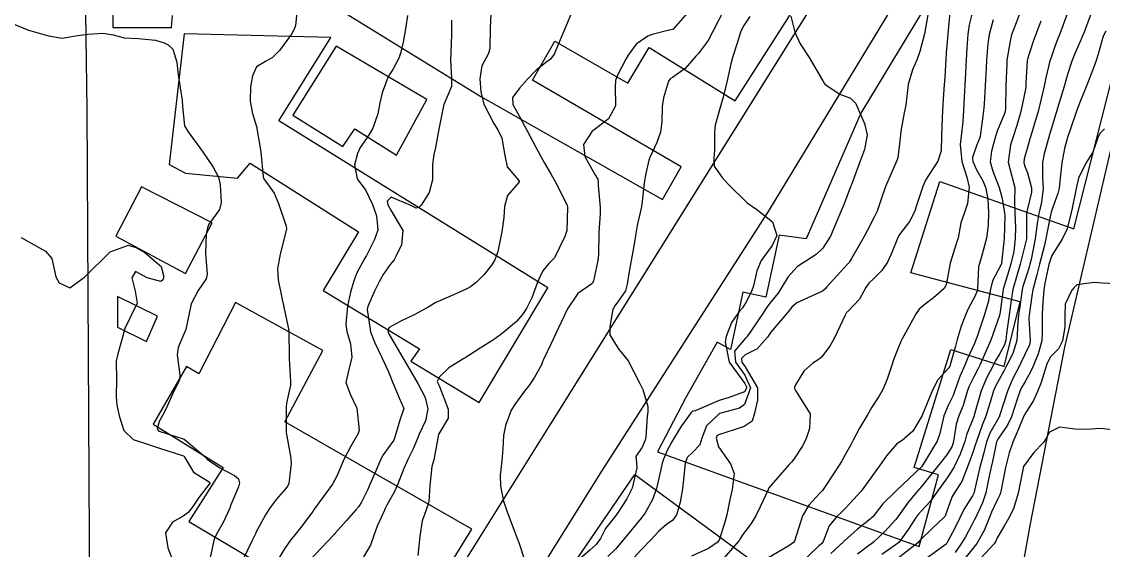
# Model space of a CAD drawing. Header units: metres. Extents: x 318500 to 325275, y 7408834 to 7428799.
# Drawn here: x 321905.5 to 321990.5, y 7422518.4 to 7422559.9 of the extents above; entities that cross this region are included whole.
import ezdxf

# ---------------------------------------------------------------- set-up
doc = ezdxf.new("R2010")
doc.units = ezdxf.units.M
doc.header["$MEASUREMENT"] = 0
for name, color, linetype in [('Curvas de Nivel 1m', 11, 'Continuous'), ('Curvas de Nivel 5m', 15, 'Continuous'), ('Edificações', 30, 'Continuous'), ('Vias Primárias', 230, 'Continuous')]:
    doc.layers.add(name, color=color, linetype=linetype)

msp = doc.modelspace()

# ---------------------------------------------------------------- linework, layer by layer
at = {"layer": 'Curvas de Nivel 1m', "flags": 128}
for points, elevation in [([(321942.387, 7422561.075), (321942.31, 7422559.406), (321942.298, 7422557.783), (321942.177, 7422557.407), (321941.651, 7422556.419), (321941.496, 7422555.417), (321941.587, 7422554.373), (321941.821, 7422553.412), (321942.598, 7422551.9), (321942.919, 7422551.397), (321943.218, 7422550.752), (321943.466, 7422549.386), (321943.659, 7422548.491), (321944.541, 7422547.441), (321944.589, 7422547.37), (321944.592, 7422547.316), (321944.538, 7422547.236), (321943.667, 7422546.238), (321943.438, 7422545.386), (321943.386, 7422544.497), (321943.218, 7422543.389), (321942.907, 7422541.836), (321942.769, 7422541.395), (321942.678, 7422541.175), (321942.451, 7422540.789), (321941.83, 7422540.018), (321941.238, 7422539.418), (321940.778, 7422539.071), (321940.422, 7422538.874), (321939.424, 7422538.431), (321938.408, 7422538), (321938.037, 7422537.824), (321937.429, 7422537.465), (321936.394, 7422536.885), (321935.236, 7422536.345), (321934.384, 7422535.864), (321934.278, 7422535.614), (321934.291, 7422535.511), (321934.377, 7422535.327), (321935.442, 7422533.494), (321936.327, 7422531.96), (321936.614, 7422531.476), (321937.211, 7422530.368), (321937.416, 7422529.463), (321937.217, 7422528.535), (321936.743, 7422527.473), (321936.603, 7422527.137), (321936.253, 7422526.333), (321935.969, 7422525.759), (321935.83, 7422525.486), (321935.518, 7422524.776), (321935.036, 7422523.498), (321934.778, 7422522.935), (321934.196, 7422521.898), (321934.063, 7422521.64), (321934.003, 7422521.512), (321933.426, 7422520.262), (321933.159, 7422519.52), (321932.907, 7422518.768), (321932.183, 7422517.53)], 787), ([(321948.713, 7422560.592), (321948.191, 7422559.328), (321947.735, 7422558.283), (321947.347, 7422557.34), (321947.06, 7422556.948), (321946.66, 7422556.665), (321945.931, 7422556.081), (321945.25, 7422555.371), (321944.633, 7422554.709), (321944.068, 7422553.943), (321944.097, 7422553.385), (321944.606, 7422552.436), (321945.19, 7422551.371), (321945.903, 7422550.027), (321946.264, 7422549.353), (321946.555, 7422548.829), (321947.101, 7422547.897), (321947.41, 7422547.337), (321948.355, 7422545.48), (321948.401, 7422545.322), (321948.332, 7422543.472), (321948.296, 7422543.323), (321948.177, 7422543.024), (321947.374, 7422541.336), (321946.911, 7422540.885), (321946.444, 7422540.312), (321946.129, 7422539.659), (321946.014, 7422539.354), (321945.584, 7422538.187), (321945.164, 7422537.362), (321944.863, 7422536.898), (321944.39, 7422536.34), (321943.254, 7422535.387), (321942.746, 7422535.023), (321942.371, 7422534.775), (321941.53, 7422534.245), (321940.351, 7422533.49), (321940.316, 7422533.465), (321940.238, 7422533.431), (321939.073, 7422532.708), (321938.328, 7422531.984), (321938.156, 7422531.619), (321938.223, 7422531.451), (321938.254, 7422531.386), (321938.318, 7422531.239), (321939.009, 7422529.443), (321939.004, 7422528.728), (321938.271, 7422527.516), (321938.249, 7422527.472), (321938.243, 7422527.45), (321937.949, 7422525.75), (321937.871, 7422525.456), (321937.728, 7422524.95), (321937.579, 7422523.46), (321937.493, 7422522.168), (321937.267, 7422521.464), (321936.97, 7422520.677), (321936.792, 7422519.471), (321936.614, 7422517.942)], 786), ([(321960.717, 7422560.866), (321959.842, 7422559.173), (321959.45, 7422558.417), (321958.673, 7422557.376), (321958.576, 7422557.287), (321958.474, 7422557.193), (321957.646, 7422556.215), (321956.645, 7422555.524), (321956.463, 7422555.402), (321956.34, 7422555.223), (321955.929, 7422553.925), (321955.832, 7422553.228), (321955.807, 7422552.023), (321955.705, 7422551.229), (321955.403, 7422550.407), (321954.871, 7422549.237), (321954.793, 7422549.003), (321954.547, 7422547.966), (321954.419, 7422547.242), (321954.222, 7422545.536), (321954.171, 7422545.245), (321953.866, 7422543.873), (321953.772, 7422543.251), (321953.642, 7422542.423), (321953.427, 7422541.255), (321953.277, 7422540.428), (321953.088, 7422539.26), (321952.944, 7422538.741), (321952.41, 7422537.957), (321952.11, 7422537.567), (321951.959, 7422537.274), (321951.72, 7422535.943), (321951.725, 7422535.277), (321952.364, 7422534.202), (321953.168, 7422533.258), (321954.059, 7422531.509), (321954.171, 7422531.242), (321954.235, 7422531.157), (321954.318, 7422530.996), (321954.717, 7422529.647), (321954.7, 7422529.234), (321954.651, 7422528.878), (321954.544, 7422527.236), (321954.5, 7422527.003), (321954.258, 7422526.462), (321953.766, 7422525.728), (321953.808, 7422525.246), (321953.83, 7422524.84), (321953.462, 7422523.251), (321953.06, 7422522.404), (321952.33, 7422521.268), (321952.273, 7422521.184), (321952.187, 7422521.089), (321951.387, 7422520.062), (321950.984, 7422519.282), (321950.634, 7422518.806), (321950.151, 7422518.378), (321948.94, 7422517.308)], 784), ([(321980.286, 7422560.904), (321979.964, 7422559.651), (321979.855, 7422558.908), (321979.781, 7422557.811), (321979.733, 7422556.909), (321979.676, 7422555.889), (321979.627, 7422554.91), (321979.575, 7422553.966), (321979.513, 7422552.911), (321979.456, 7422552.063), (321979.333, 7422550.913), (321979.252, 7422550.242), (321979.386, 7422548.912), (321979.78, 7422547.675), (321979.955, 7422546.906), (321979.825, 7422545.602), (321979.588, 7422544.909), (321979.322, 7422544.087), (321979.089, 7422542.914), (321978.955, 7422542.435), (321978.46, 7422540.92), (321978.149, 7422539.209), (321978, 7422538.926), (321977.172, 7422538.185), (321976.41, 7422537.632), (321976.043, 7422537.317), (321975.796, 7422536.959), (321975.104, 7422535.686), (321974.71, 7422534.975), (321974.602, 7422534.752), (321974.368, 7422534.186), (321974.019, 7422533.319), (321973.9, 7422532.985), (321973.525, 7422531.796), (321973.188, 7422530.991), (321972.855, 7422530.454), (321972.306, 7422529.594), (321971.963, 7422529.005), (321971.344, 7422527.955), (321970.849, 7422527.021), (321970.651, 7422526.637), (321970.253, 7422525.904), (321969.939, 7422525.341), (321969.756, 7422525.037), (321968.856, 7422523.68), (321968.424, 7422523.057), (321968.331, 7422522.946), (321968.217, 7422522.838), (321967.359, 7422521.912), (321966.874, 7422521.073), (321966.698, 7422520.557), (321966.243, 7422519.079), (321966.159, 7422518.971), (321965.783, 7422518.713), (321964.146, 7422517.735)], 779), ([(321984.049, 7422560.85), (321983.652, 7422559.799), (321983.306, 7422558.861), (321983.176, 7422558.379), (321982.934, 7422556.866), (321982.914, 7422556.618), (321982.848, 7422554.867), (321982.833, 7422553.078), (321982.804, 7422552.867), (321982.762, 7422552.723), (321982.612, 7422552.361), (321982.169, 7422551.304), (321982.046, 7422550.878), (321981.722, 7422549.733), (321981.614, 7422548.884), (321981.831, 7422548.159), (321982.335, 7422546.873), (321982.529, 7422546.11), (321982.74, 7422544.867), (321982.761, 7422544.611), (321982.71, 7422542.867), (321982.508, 7422540.917), (321982.497, 7422540.869), (321982.489, 7422540.84), (321982.458, 7422540.767), (321981.795, 7422539.524), (321981.642, 7422538.882), (321981.454, 7422537.844), (321981.175, 7422536.888), (321980.565, 7422535.081), (321980.5, 7422534.898), (321980.463, 7422534.814), (321980.376, 7422534.62), (321979.843, 7422533.42), (321979.624, 7422532.907), (321979.231, 7422532.016), (321978.831, 7422530.915), (321978.699, 7422530.534), (321978.308, 7422529.725), (321977.963, 7422528.925), (321977.67, 7422527.538), (321977.456, 7422526.932), (321976.994, 7422526.204), (321976.24, 7422524.95), (321974.22, 7422523.016), (321974.205, 7422522.996), (321974.186, 7422522.98), (321973.191, 7422522.004), (321972.38, 7422520.998), (321972.293, 7422520.894), (321972.187, 7422520.801), (321971.185, 7422520.005), (321970.161, 7422519.104), (321970.126, 7422519.065), (321970.1, 7422519.031), (321969.088, 7422518.103)], 777), ([(321989.632, 7422560.776), (321988.994, 7422559.077), (321988.885, 7422558.787), (321988.832, 7422558.654), (321988.693, 7422558.329), (321988.216, 7422557.258), (321988.037, 7422556.8), (321987.702, 7422555.756), (321987.428, 7422554.808), (321986.912, 7422553.105), (321986.822, 7422552.817), (321986.77, 7422552.665), (321986.61, 7422552.14), (321986.306, 7422551.111), (321986.226, 7422550.824), (321985.873, 7422549.525), (321985.729, 7422548.828), (321985.741, 7422547.635), (321985.785, 7422546.828), (321985.643, 7422545.709), (321985.429, 7422544.831), (321985.303, 7422544.026), (321985.165, 7422542.833), (321984.844, 7422541.216), (321984.746, 7422540.837), (321984.684, 7422540.61), (321984.445, 7422539.868), (321984.194, 7422539.084), (321984.135, 7422538.844), (321983.914, 7422537.34), (321983.843, 7422536.848), (321983.797, 7422536.252), (321983.708, 7422534.85), (321983.39, 7422533.829), (321982.904, 7422532.862), (321982.712, 7422532.497), (321982.334, 7422531.786), (321982.01, 7422531.19), (321981.877, 7422530.877), (321981.698, 7422530.263), (321981.263, 7422528.886), (321980.987, 7422528.193), (321980.53, 7422526.896), (321980.469, 7422526.695), (321980.257, 7422526.034), (321979.949, 7422525.198), (321979.842, 7422524.904), (321979.385, 7422523.751), (321978.839, 7422522.914), (321978.606, 7422522.524), (321978.196, 7422521.342), (321978.074, 7422521.04), (321977.979, 7422520.923), (321977.049, 7422520.064), (321976.164, 7422519.216), (321976.045, 7422519.068), (321975.938, 7422518.953), (321974.146, 7422517.545)], 774), ([(321904.689, 7422559.779), (321906.029, 7422559.236), (321906.682, 7422559.059), (321907.604, 7422558.791), (321908.678, 7422558.609), (321909.728, 7422558.791), (321910.681, 7422558.923), (321911.866, 7422558.997), (321912.681, 7422558.867), (321913.531, 7422558.639), (321914.678, 7422558.59), (321915.995, 7422558.439), (321916.675, 7422558.225), (321917.003, 7422558.075), (321917.364, 7422557.74), (321917.676, 7422556.714), (321917.78, 7422555.733), (321917.984, 7422554.365), (321918.094, 7422553.728), (321918.118, 7422553.24), (321918.279, 7422551.725), (321918.583, 7422551.237), (321919.701, 7422549.703), (321920.542, 7422548.476), (321920.964, 7422547.686), (321921.096, 7422547.112), (321921.175, 7422545.683), (321921.047, 7422545.139), (321920.49, 7422544.376), (321920.202, 7422543.976), (321920.091, 7422543.696), (321919.982, 7422543.204), (321919.931, 7422541.698), (321920.074, 7422540.057), (321919.993, 7422539.697), (321919.356, 7422538.766), (321918.812, 7422537.714), (321918.38, 7422535.72), (321917.799, 7422534.288), (321917.695, 7422533.73), (321917.922, 7422532.131), (321917.889, 7422531.726), (321917.436, 7422530.858), (321916.947, 7422529.74), (321916.739, 7422529.298), (321916.281, 7422528.475), (321916.137, 7422527.886), (321916.23, 7422527.75), (321916.27, 7422527.725), (321916.305, 7422527.714), (321918.261, 7422527.089), (321919.916, 7422525.695), (321920.069, 7422525.524), (321920.237, 7422525.388), (321921.071, 7422524.843), (321922.226, 7422524.223), (321922.537, 7422523.979), (321922.61, 7422523.664), (321922.526, 7422523.355), (321922.204, 7422522.617), (321921.935, 7422521.931), (321921.835, 7422521.674), (321921.318, 7422520.533), (321920.818, 7422519.683), (321920.617, 7422519.223), (321920.28, 7422517.689)], 791), ([(321935.804, 7422560.393), (321935.672, 7422559.495), (321935.465, 7422558.285), (321935.301, 7422557.501), (321935.123, 7422557.044), (321934.65, 7422556.148), (321934.405, 7422555.751), (321934.269, 7422555.514), (321933.827, 7422554.319), (321933.646, 7422553.52), (321933.482, 7422552.646), (321933.085, 7422551.525), (321932.903, 7422551.209), (321932.578, 7422550.722), (321932.104, 7422550), (321931.878, 7422549.54), (321931.651, 7422548.644), (321931.866, 7422547.54), (321932.527, 7422546.631), (321933.075, 7422545.524), (321933.371, 7422544.647), (321933.47, 7422543.52), (321933.223, 7422542.772), (321932.587, 7422541.529), (321932.542, 7422541.446), (321932.457, 7422541.313), (321931.819, 7422540.16), (321931.586, 7422539.543), (321931.329, 7422538.634), (321931.097, 7422537.55), (321930.954, 7422536.12), (321931.033, 7422535.55), (321931.333, 7422534.578), (321931.449, 7422533.544), (321931.226, 7422532.657), (321930.957, 7422531.55), (321931.339, 7422530.573), (321931.824, 7422529.537), (321932.016, 7422527.792), (321931.944, 7422527.535), (321931.323, 7422526.475), (321930.848, 7422525.551), (321930.226, 7422524.125), (321929.921, 7422523.564), (321929.204, 7422522.576), (321928.483, 7422521.586), (321928.362, 7422521.413), (321928.184, 7422521.159), (321927.509, 7422520.258), (321926.972, 7422519.602), (321926.607, 7422519.153), (321926.149, 7422518.463), (321925.619, 7422517.618)], 789), ([(321939.274, 7422560.02), (321939.266, 7422559.452), (321939.26, 7422558.883), (321939.215, 7422557.445), (321939.198, 7422556.909), (321939.279, 7422555.444), (321939.284, 7422554.793), (321938.705, 7422553.449), (321938.677, 7422553.392), (321938.615, 7422553.149), (321938.324, 7422551.724), (321938.275, 7422551.455), (321938.006, 7422550.021), (321937.88, 7422549.46), (321937.771, 7422548.68), (321937.78, 7422547.461), (321937.521, 7422546.469), (321936.889, 7422545.474), (321936.696, 7422545.288), (321936.506, 7422545.234), (321936.022, 7422545.487), (321934.519, 7422546.112), (321934.221, 7422545.806), (321934.27, 7422545.512), (321934.504, 7422545.095), (321935.446, 7422543.496), (321935.339, 7422542.368), (321934.933, 7422541.503), (321934.766, 7422541.195), (321934.449, 7422540.804), (321933.91, 7422540.043), (321933.616, 7422539.518), (321933.222, 7422538.718), (321932.693, 7422537.527), (321932.654, 7422537.271), (321932.914, 7422535.525), (321933.24, 7422534.649), (321933.79, 7422533.516), (321934.333, 7422532.379), (321934.66, 7422531.505), (321935.154, 7422530.343), (321935.525, 7422529.492), (321935.207, 7422528.575), (321934.906, 7422527.5), (321934.745, 7422527.021), (321934.252, 7422526.324), (321933.892, 7422525.867), (321933.705, 7422525.515), (321933.273, 7422524.476), (321932.86, 7422523.524), (321932.659, 7422523.08), (321932.199, 7422522.144), (321931.957, 7422521.77), (321931.759, 7422521.536), (321931.026, 7422520.698), (321930.162, 7422519.723), (321930.091, 7422519.631), (321930.035, 7422519.562), (321928.14, 7422517.59)], 788), ([(321962.712, 7422560.302), (321962.259, 7422559.589), (321962.028, 7422559.147), (321961.698, 7422558.137), (321961.385, 7422557.153), (321961.221, 7422556.596), (321960.906, 7422555.157), (321960.864, 7422554.931), (321960.628, 7422553.979), (321960.389, 7422553.163), (321960.012, 7422551.755), (321959.952, 7422551.17), (321959.948, 7422549.791), (321959.888, 7422549.17), (321959.922, 7422548.538), (321960.545, 7422547.648), (321961.007, 7422547.155), (321962.518, 7422545.672), (321963.283, 7422545.128), (321964.496, 7422544.168), (321964.844, 7422543.105), (321964.472, 7422542.31), (321963.617, 7422541.123), (321963.267, 7422540.308), (321963.004, 7422539.131), (321962.853, 7422538.704), (321962.41, 7422537.839), (321962.146, 7422537.4), (321961.914, 7422537.145), (321961.276, 7422536.266), (321960.876, 7422535.155), (321960.794, 7422534.736), (321961.094, 7422533.153), (321962.325, 7422531.469), (321962.478, 7422531.138), (321962.317, 7422530.802), (321961.1, 7422530.364), (321960.31, 7422530.115), (321958.417, 7422529.305), (321958.301, 7422529.282), (321958.21, 7422529.282), (321958.117, 7422529.192), (321957.353, 7422528.13), (321956.787, 7422527.205), (321956.593, 7422526.879), (321956.256, 7422526.251), (321955.93, 7422525.529), (321955.83, 7422525.216), (321955.716, 7422524.699), (321955.379, 7422523.223), (321955.083, 7422522.35), (321954.468, 7422521.236), (321954.345, 7422521.08), (321954.185, 7422520.887), (321953.445, 7422519.977), (321952.858, 7422519.26), (321952.152, 7422518.445), (321951.565, 7422517.857)], 783), ([(321965.943, 7422560.322), (321966.251, 7422559.087), (321966.686, 7422558.154), (321967.38, 7422557.073), (321968.46, 7422555.244), (321968.565, 7422555.061), (321968.639, 7422554.96), (321969.798, 7422554.209), (321970.629, 7422553.898), (321971.059, 7422553.458), (321971.24, 7422553.021), (321971.731, 7422551.885), (321971.952, 7422551.01), (321971.733, 7422549.852), (321971.42, 7422549.017), (321970.76, 7422547.244), (321970.678, 7422547.028), (321970.641, 7422546.926), (321970.534, 7422546.632), (321970.094, 7422545.458), (321969.91, 7422545.039), (321969.491, 7422544.049), (321969.077, 7422543.051), (321968.471, 7422542.112), (321967.93, 7422541.601), (321967.133, 7422541.073), (321966.714, 7422540.82), (321966.453, 7422540.639), (321965.704, 7422539.828), (321965.274, 7422539.097), (321964.948, 7422538.576), (321964.412, 7422537.909), (321964.066, 7422537.454), (321963.85, 7422537.118), (321962.754, 7422535.505), (321962.495, 7422535.138), (321962.441, 7422535.078), (321962.378, 7422535.032), (321961.517, 7422533.994), (321961.591, 7422533.148), (321962.335, 7422532.116), (321962.781, 7422531.133), (321962.307, 7422529.815), (321961.921, 7422529.527), (321960.542, 7422529.158), (321960.359, 7422529.099), (321960.299, 7422529.064), (321959.318, 7422528.141), (321958.939, 7422527.18), (321958.806, 7422526.638), (321958.253, 7422526.064), (321957.803, 7422525.638), (321957.634, 7422525.196), (321957.514, 7422523.911), (321957.436, 7422523.198), (321957.254, 7422522.149), (321956.988, 7422521.202), (321956.664, 7422520.724), (321956.178, 7422520.393), (321955.546, 7422519.842), (321954.989, 7422519.228), (321954.151, 7422518.363), (321953.165, 7422517.255)], 782), ([(321976.715, 7422560.425), (321976.461, 7422558.954), (321976.085, 7422557.553), (321975.87, 7422556.962), (321975.515, 7422556.11), (321975.173, 7422554.972), (321974.977, 7422553.328), (321974.906, 7422552.976), (321974.851, 7422552.742), (321974.595, 7422551.3), (321974.563, 7422551.007), (321974.557, 7422550.98), (321974.352, 7422549.193), (321974.29, 7422548.983), (321973.75, 7422547.785), (321973.418, 7422546.991), (321973.181, 7422546.343), (321972.736, 7422544.998), (321972.667, 7422544.839), (321972.503, 7422544.523), (321971.975, 7422543.52), (321971.703, 7422543.012), (321970.725, 7422541.288), (321970.567, 7422541.028), (321970.522, 7422540.966), (321970.458, 7422540.9), (321969.561, 7422539.926), (321968.775, 7422539.055), (321968.611, 7422538.874), (321968.425, 7422538.723), (321967.285, 7422538.203), (321966.411, 7422537.804), (321966.038, 7422537.454), (321965.745, 7422537.09), (321964.384, 7422535.489), (321964.117, 7422535.114), (321963.307, 7422534.185), (321962.359, 7422533.707), (321962.065, 7422533.432), (321962.089, 7422533.143), (321962.345, 7422532.78), (321963.315, 7422531.125), (321963.339, 7422530.153), (321963.099, 7422529.128), (321962.908, 7422528.513), (321962.284, 7422528.078), (321961.584, 7422527.837), (321960.274, 7422527.429), (321960.118, 7422527.317), (321960.082, 7422527.163), (321960.26, 7422526.499), (321961.208, 7422525.145), (321961.482, 7422524.391), (321961.341, 7422523.143), (321961.132, 7422522.22), (321960.912, 7422521.149), (321960.758, 7422520.575), (321960.301, 7422519.158), (321960.158, 7422518.965), (321959.484, 7422518.5), (321958.147, 7422517.885)], 781), ([(321981.864, 7422560.035), (321981.544, 7422558.887), (321981.42, 7422558.159), (321981.326, 7422556.89), (321981.293, 7422556.258), (321981.217, 7422554.891), (321981.155, 7422553.422), (321981.1, 7422552.893), (321981.027, 7422552.481), (321980.82, 7422550.897), (321980.776, 7422550.708), (321980.58, 7422550.214), (321980.233, 7422549.236), (321980.256, 7422548.903), (321980.554, 7422548.252), (321981.049, 7422547.397), (321981.254, 7422546.889), (321981.434, 7422545.979), (321981.493, 7422544.885), (321981.469, 7422543.912), (321981.324, 7422542.887), (321980.919, 7422541.348), (321980.766, 7422540.895), (321980.71, 7422540.642), (321980.617, 7422538.897), (321980.591, 7422538.734), (321980.421, 7422538.307), (321979.919, 7422537.393), (321979.692, 7422536.907), (321979.339, 7422535.962), (321979.022, 7422534.914), (321978.88, 7422534.407), (321978.467, 7422532.919), (321978.438, 7422532.83), (321978.346, 7422532.66), (321977.505, 7422531.76), (321977.091, 7422530.938), (321976.301, 7422529.02), (321976.267, 7422528.95), (321975.535, 7422527.708), (321974.69, 7422526.974), (321974.43, 7422526.816), (321974.266, 7422526.689), (321973.472, 7422525.767), (321972.906, 7422524.993), (321972.624, 7422524.608), (321972.231, 7422524.055), (321971.469, 7422523.011), (321970.879, 7422522.351), (321970.199, 7422521.622), (321969.908, 7422521.321), (321969.594, 7422521.039), (321968.959, 7422520.267), (321968.488, 7422519.047), (321968.345, 7422518.861), (321968.157, 7422518.705), (321966.463, 7422517.075)], 778), ([(321985.595, 7422559.947), (321985.173, 7422558.835), (321985.045, 7422558.486), (321984.678, 7422557.38), (321984.553, 7422556.961), (321984.529, 7422556.842), (321984.43, 7422555.057), (321984.42, 7422554.843), (321984.397, 7422554.603), (321984.034, 7422552.849), (321983.723, 7422551.734), (321983.425, 7422550.857), (321983.212, 7422550.229), (321983.032, 7422548.863), (321983.345, 7422547.655), (321983.549, 7422546.855), (321983.535, 7422545.845), (321983.566, 7422544.854), (321983.62, 7422543.726), (321983.594, 7422542.853), (321983.464, 7422541.849), (321983.233, 7422540.858), (321983.059, 7422540.252), (321982.65, 7422538.867), (321982.613, 7422538.681), (321982.404, 7422537.109), (321982.37, 7422536.901), (321982.363, 7422536.871), (321982.345, 7422536.817), (321981.681, 7422534.88), (321981.274, 7422533.979), (321980.793, 7422532.893), (321980.652, 7422532.588), (321980.336, 7422531.99), (321979.964, 7422531.265), (321979.831, 7422530.905), (321979.486, 7422529.73), (321979.154, 7422528.911), (321978.947, 7422528.257), (321978.74, 7422526.915), (321978.63, 7422526.551), (321978.255, 7422525.949), (321977.812, 7422525.361), (321977.485, 7422524.931), (321976.224, 7422523.376), (321975.851, 7422522.956), (321975.112, 7422522.06), (321974.353, 7422520.978), (321974.287, 7422520.88), (321974.187, 7422520.749), (321973.329, 7422519.832), (321972.443, 7422518.997), (321972.283, 7422518.874), (321972.158, 7422518.78), (321971.19, 7422518.054)], 776), ([(321990.704, 7422559.161), (321990.5, 7422558.763), (321990.098, 7422557.349), (321989.912, 7422556.771), (321989.578, 7422555.854), (321989.151, 7422554.782), (321988.627, 7422553.484), (321988.375, 7422552.794), (321987.923, 7422551.477), (321987.708, 7422550.803), (321987.462, 7422549.921), (321987.238, 7422548.81), (321987.103, 7422547.369), (321987.046, 7422546.812), (321986.944, 7422546.404), (321986.516, 7422545.236), (321986.416, 7422544.916), (321986.395, 7422544.821), (321986.064, 7422543.246), (321985.998, 7422542.825), (321985.868, 7422542.22), (321985.494, 7422540.83), (321985.28, 7422540), (321984.982, 7422538.834), (321984.894, 7422538.365), (321984.677, 7422536.837), (321984.666, 7422536.568), (321984.762, 7422534.836), (321984.697, 7422534.515), (321984.364, 7422533.783), (321984.058, 7422533.141), (321983.915, 7422532.847), (321983.385, 7422531.803), (321982.969, 7422530.86), (321982.356, 7422528.925), (321982.339, 7422528.869), (321982.327, 7422528.843), (321982.299, 7422528.798), (321981.595, 7422527.565), (321981.341, 7422526.884), (321981.118, 7422526.026), (321980.812, 7422524.891), (321980.387, 7422523.063), (321980.352, 7422522.898), (321980.317, 7422522.8), (321980.216, 7422522.624), (321979.543, 7422521.564), (321979.228, 7422520.91), (321978.894, 7422520.199), (321978.212, 7422518.919), (321978.194, 7422518.885), (321978.159, 7422518.846), (321977.801, 7422518.57), (321976.144, 7422517.374)], 773), ([(321990.601, 7422551.471), (321990.244, 7422551.117), (321990.089, 7422550.768), (321989.694, 7422549.653), (321989.135, 7422548.781), (321988.548, 7422547.607), (321988.381, 7422546.792), (321988.072, 7422545.241), (321987.968, 7422544.798), (321987.671, 7422543.624), (321987.278, 7422542.808), (321986.467, 7422541.535), (321986.222, 7422540.822), (321985.906, 7422539.357), (321985.824, 7422538.826), (321985.743, 7422537.494), (321985.712, 7422536.827), (321985.713, 7422535.5), (321985.672, 7422534.827), (321985.386, 7422533.808), (321984.993, 7422532.834), (321984.793, 7422532.386), (321984.331, 7422531.573), (321984.066, 7422531.102), (321983.956, 7422530.845), (321983.769, 7422530.302), (321983.285, 7422528.855), (321982.97, 7422528.18), (321982.274, 7422527.164), (321982.162, 7422526.981), (321982.122, 7422526.872), (321981.794, 7422525.329), (321981.682, 7422524.878), (321981.542, 7422524.189), (321981.288, 7422522.884), (321981.012, 7422522.084), (321980.453, 7422520.896), (321980.366, 7422520.719), (321980.182, 7422520.355), (321979.666, 7422519.407), (321979.358, 7422518.908), (321978.872, 7422518.194)], 772), ([(321905.435, 7422542.926), (321906.457, 7422542.369), (321907.369, 7422541.866), (321907.86, 7422541.275), (321908.17, 7422539.854), (321908.423, 7422539.369), (321909.268, 7422538.991), (321910.43, 7422539.83), (321912.45, 7422541.8), (321913.892, 7422542.345), (321914.456, 7422542.152), (321915.158, 7422541.763), (321916.439, 7422540.658), (321916.634, 7422539.948), (321916.628, 7422539.747), (321916.573, 7422539.603), (321916.426, 7422539.483), (321915.347, 7422539.761), (321914.435, 7422540.272), (321914.143, 7422539.774), (321914.414, 7422538.716), (321914.56, 7422537.768), (321914.519, 7422537.649), (321914.397, 7422537.469), (321913.596, 7422535.782), (321913.34, 7422534.811), (321913.045, 7422533.79), (321912.925, 7422533.207), (321912.939, 7422531.791), (321912.92, 7422530.405), (321912.966, 7422529.79), (321913.147, 7422528.927), (321913.505, 7422527.781), (321914.26, 7422527.07), (321915.286, 7422526.728), (321916.25, 7422526.409), (321918.195, 7422525.767), (321918.24, 7422525.746), (321918.264, 7422525.72), (321919.004, 7422524.484), (321920.22, 7422523.728), (321920.267, 7422523.69), (321920.27, 7422523.639), (321920.218, 7422523.55), (321919.402, 7422522.502), (321918.89, 7422521.709), (321918.577, 7422521.322), (321918.18, 7422521.046), (321917.33, 7422520.576), (321916.789, 7422519.741), (321916.964, 7422518.554), (321917.28, 7422517.733)], 792), ([(321991.909, 7422539.274), (321990.439, 7422539.35), (321989.819, 7422539.39), (321988.436, 7422539.22), (321988.212, 7422539.015), (321988.041, 7422538.796), (321987.51, 7422537.707), (321987.49, 7422536.804), (321987.49, 7422535.903), (321987.293, 7422534.806), (321986.987, 7422534.195), (321986.361, 7422533.55), (321986.106, 7422533.07), (321986.03, 7422532.823), (321985.623, 7422531.535), (321985.346, 7422530.83), (321985.021, 7422530.125), (321984.301, 7422528.988), (321984.232, 7422528.841), (321983.666, 7422527.462), (321983.396, 7422526.853), (321983.108, 7422526.006), (321982.822, 7422524.861), (321982.475, 7422523.118), (321982.428, 7422522.867), (321982.372, 7422522.713), (321982.213, 7422522.41), (321981.721, 7422521.353), (321981.534, 7422520.88), (321981.155, 7422519.905), (321980.577, 7422518.894), (321980.155, 7422518.366), (321979.505, 7422517.548)], 771)]:
    msp.add_lwpolyline(points, dxfattribs=dict(at, elevation=elevation))
at = {"layer": 'Curvas de Nivel 5m', "flags": 128}
for points, elevation in [([(321927.166, 7422561.152), (321927.012, 7422559.607), (321926.934, 7422559.361), (321926.683, 7422558.919), (321925.743, 7422557.624), (321925.208, 7422557.086), (321924.657, 7422556.777), (321923.954, 7422556.347), (321923.618, 7422555.655), (321923.483, 7422554.802), (321923.448, 7422553.657), (321923.641, 7422552.695), (321923.949, 7422551.65), (321924.238, 7422549.972), (321924.274, 7422549.644), (321924.477, 7422547.695), (321924.484, 7422547.641), (321924.495, 7422547.606), (321924.529, 7422547.554), (321925.322, 7422546.432), (321925.677, 7422545.623), (321926.275, 7422543.821), (321926.302, 7422543.613), (321926.246, 7422543.381), (321925.792, 7422541.62), (321925.597, 7422540.468), (321925.642, 7422539.622), (321925.964, 7422538.059), (321926.059, 7422537.615), (321926.119, 7422537.336), (321926.385, 7422536.127), (321926.479, 7422535.609), (321926.492, 7422535.495), (321926.513, 7422533.608), (321926.515, 7422533.441), (321926.607, 7422531.607), (321926.604, 7422531.32), (321926.303, 7422529.912), (321926.265, 7422529.611), (321926.27, 7422527.61), (321926.655, 7422525.606), (321926.662, 7422525.179), (321926.488, 7422523.607), (321926.404, 7422523.421), (321926.214, 7422523.184), (321925.484, 7422522.338), (321924.976, 7422521.628), (321924.662, 7422521.153), (321924.17, 7422520.284), (321923.953, 7422519.853), (321923.854, 7422519.645), (321923.588, 7422519.082), (321922.902, 7422517.659)], 790), ([(321958.359, 7422561.195), (321956.701, 7422559.323), (321956.641, 7422559.28), (321956.381, 7422559.223), (321955.047, 7422558.885), (321954.693, 7422558.757), (321953.797, 7422558.14), (321953.147, 7422557.263), (321952.982, 7422556.949), (321952.656, 7422556.359), (321952.288, 7422555.633), (321952.166, 7422555.277), (321952.129, 7422554.772), (321952.158, 7422553.277), (321951.622, 7422552.268), (321950.593, 7422551.472), (321950.484, 7422551.408), (321950.333, 7422551.303), (321949.643, 7422550.24), (321949.757, 7422549.308), (321950.546, 7422547.889), (321950.774, 7422547.528), (321950.804, 7422547.296), (321950.805, 7422547.027), (321950.952, 7422545.293), (321950.952, 7422544.844), (321950.861, 7422543.294), (321950.824, 7422541.647), (321950.802, 7422541.287), (321950.751, 7422540.992), (321950.434, 7422539.525), (321950.369, 7422539.352), (321950.303, 7422539.292), (321949.192, 7422538.535), (321948.4, 7422537.32), (321947.452, 7422535.334), (321947.107, 7422534.6), (321946.511, 7422533.348), (321946.464, 7422533.233), (321946.344, 7422532.932), (321945.778, 7422531.906), (321945.396, 7422531.359), (321944.934, 7422530.744), (321944.305, 7422529.896), (321943.972, 7422529.375), (321943.508, 7422528.155), (321943.367, 7422527.384), (321943.307, 7422526.331), (321943.239, 7422525.385), (321943.099, 7422524.257), (321943.112, 7422523.387), (321943.372, 7422522.213), (321943.641, 7422521.378), (321944.169, 7422519.991), (321944.419, 7422519.367), (321944.56, 7422518.962), (321945.081, 7422517.361)], 785), ([(321978.44, 7422560.647), (321978.276, 7422558.926), (321978.165, 7422557.44), (321978.137, 7422556.928), (321978.047, 7422555.531), (321977.998, 7422554.93), (321977.941, 7422554.238), (321977.869, 7422552.931), (321977.809, 7422551.724), (321977.798, 7422550.932), (321977.759, 7422549.745), (321977.498, 7422548.936), (321976.545, 7422547.435), (321976.317, 7422546.953), (321975.88, 7422545.599), (321975.663, 7422544.963), (321975.275, 7422544.192), (321974.483, 7422543.161), (321974.409, 7422543.052), (321974.379, 7422542.981), (321973.827, 7422541.626), (321973.538, 7422540.989), (321973.111, 7422540.333), (321972.44, 7422539.694), (321972.082, 7422539.358), (321971.851, 7422539.009), (321971.338, 7422538.094), (321970.401, 7422537.106), (321970.362, 7422537.069), (321970.333, 7422537.031), (321970.211, 7422536.846), (321969.367, 7422535.045), (321969.02, 7422534.401), (321968.357, 7422533.527), (321968.1, 7422533.317), (321967.685, 7422533.067), (321966.978, 7422532.436), (321966.324, 7422531.368), (321966.234, 7422531.169), (321966.225, 7422531.081), (321966.25, 7422531.012), (321966.318, 7422530.924), (321967.46, 7422529.068), (321967.423, 7422527.929), (321967.134, 7422527.071), (321966.834, 7422526.502), (321966.248, 7422525.595), (321966.023, 7422525.304), (321965.822, 7422525.086), (321964.222, 7422523.274), (321964.172, 7422523.159), (321964.154, 7422523.111), (321963.54, 7422521.776), (321963.231, 7422521.12), (321962.836, 7422520.468), (321962.167, 7422519.609), (321961.995, 7422519.3), (321961.886, 7422519.134), (321960.329, 7422517.344)], 780), ([(321987.781, 7422560.804), (321987.249, 7422559.356), (321987.045, 7422558.815), (321986.948, 7422558.565), (321986.686, 7422557.862), (321986.404, 7422557.093), (321986.316, 7422556.824), (321985.999, 7422555.477), (321985.872, 7422554.828), (321985.637, 7422553.823), (321985.382, 7422552.832), (321985.215, 7422552.23), (321984.794, 7422550.838), (321984.746, 7422550.68), (321984.579, 7422550.111), (321984.287, 7422549.121), (321984.254, 7422548.845), (321984.316, 7422548.602), (321984.552, 7422548.013), (321984.87, 7422546.837), (321984.86, 7422546.512), (321984.514, 7422545.083), (321984.467, 7422544.884), (321984.464, 7422544.841), (321984.48, 7422542.84), (321983.968, 7422540.847), (321983.627, 7422539.667), (321983.411, 7422538.855), (321983.264, 7422538.011), (321983.101, 7422536.859), (321982.908, 7422535.385), (321982.847, 7422534.863), (321982.732, 7422534.507), (321982.364, 7422533.823), (321982.017, 7422533.213), (321981.845, 7422532.878), (321981.336, 7422531.883), (321980.916, 7422530.891), (321980.366, 7422528.964), (321980.346, 7422528.899), (321980.333, 7422528.866), (321980.298, 7422528.783), (321979.759, 7422527.424), (321979.612, 7422526.907), (321979.262, 7422525.903), (321978.782, 7422524.915), (321978.589, 7422524.564), (321978.231, 7422524.058), (321977.42, 7422522.932), (321976.935, 7422522.213), (321976.197, 7422521.424), (321975.969, 7422521.178), (321975.812, 7422520.956), (321975.162, 7422519.978), (321974.43, 7422518.976), (321974.158, 7422518.747), (321973.104, 7422518.036)], 775), ([(321991.219, 7422527.817), (321990.288, 7422527.94), (321989.201, 7422527.861), (321988.286, 7422527.872), (321987.066, 7422528.031), (321986.282, 7422527.627), (321985.99, 7422527.107), (321985.796, 7422526.825), (321985.05, 7422526.04), (321984.242, 7422524.948), (321984.217, 7422524.864), (321984.214, 7422524.84), (321984.204, 7422524.805), (321983.818, 7422522.846), (321983.445, 7422521.608), (321983.059, 7422520.857), (321982.731, 7422520.312), (321982.167, 7422519.342), (321982.024, 7422519.01), (321981.942, 7422518.873), (321980.141, 7422516.96)], 770)]:
    msp.add_lwpolyline(points, dxfattribs=dict(at, elevation=elevation))
at = {"layer": 'Edificações'}
for points in [[(321912.509, 7422569.151), (321912.659, 7422559.446), (321917.267, 7422559.446), (321917.329, 7422560.38)], [(321980.643, 7422567.924), (321971.453, 7422552.709), (321967.146, 7422542.835), (321965.043, 7422543.122), (321963.991, 7422538.247), (321962.174, 7422538.629), (321961.217, 7422534.137), (321960.165, 7422534.711), (321957.679, 7422530.314), (321955.476, 7422526.1), (321976.037, 7422518.645), (321977.567, 7422524.284), (321975.654, 7422524.858), (321978.523, 7422534.129), (321982.73, 7422532.791), (321983.98, 7422537.876), (321975.373, 7422540.17), (321977.669, 7422547.339), (321988.19, 7422543.623), (321993.076, 7422562.849)], [(321930.345, 7422560.94), (321941.569, 7422554.032), (321955.849, 7422545.919), (321957.32, 7422548.497), (321945.642, 7422555.308), (321947.39, 7422558.365), (321953.132, 7422555.059), (321954.818, 7422557.866), (321961.559, 7422553.686), (321967.284, 7422562.644)]]:
    msp.add_lwpolyline(points, dxfattribs=at)
for points in [[(321929.188, 7422538.776), (321936.754, 7422534.187), (321936.07, 7422533.209), (321941.45, 7422529.982), (321946.836, 7422538.986), (321925.69, 7422552.1), (321929.799, 7422558.651), (321918.255, 7422558.944), (321917.081, 7422548.677), (321918.353, 7422547.993), (321922.462, 7422547.601), (321923.44, 7422548.775), (321931.958, 7422543.383)], [(321930.218, 7422557.982), (321926.806, 7422552.554), (321930.72, 7422550.093), (321931.667, 7422551.481), (321934.95, 7422549.399), (321937.329, 7422553.793)], [(321920.451, 7422544.094), (321914.91, 7422546.924), (321912.878, 7422543.047), (321918.357, 7422540.096)], [(321916.162, 7422536.753), (321913.008, 7422538.298), (321913.008, 7422535.887), (321915.296, 7422534.774)], [(321918.614, 7422520.612), (321935.183, 7422510.805), (321940.878, 7422520.017), (321926.172, 7422528.45), (321929.17, 7422534.057), (321922.303, 7422537.827), (321919.401, 7422532.22), (321918.434, 7422532.8), (321915.822, 7422528.256), (321921.335, 7422524.873)], [(321960.432, 7422500), (321956.665, 7422497.564), (321954.966, 7422500), (321950.152, 7422506.904), (321945.282, 7422501.288), (321944.591, 7422502.093), (321941.483, 7422499.447), (321939.642, 7422501.748), (321946.433, 7422513.713), (321953.691, 7422524.321), (321966.353, 7422515.002), (321964.971, 7422512.931), (321965.432, 7422512.356), (321966.007, 7422512.701), (321970.388, 7422505.55)]]:
    msp.add_lwpolyline(points, close=True, dxfattribs=at)
at = {"layer": 'Vias Primárias'}
for points in [[(323715.644, 7420145.548, 0), (323709.04, 7420132.939)], [(323831.088, 7420001.787, 0), (323833.844, 7420008.443, 0.220888)], [(321986.746, 7422595.32, -0.227769), (321986.585, 7422593.233), (321973.084, 7422569.909), (321947.049, 7422528.291), (321929.369, 7422500), (321921.453, 7422487.512), (321918.05, 7422482.845, -0.078103), (321916.463, 7422481.49, -0.233595), (321913.772, 7422481.49, -0.288511), (321910.764, 7422486.395), (321910.924, 7422500), (321910.628, 7422553.007), (321909.838, 7422609.984, -0.346169), (321912.057, 7422612.887)], [(321978.363, 7422568.405), (321964.243, 7422545.115), (321951.075, 7422524.575), (321935.722, 7422500), (321926.952, 7422486.109), (321922.775, 7422479.891, 0.015339), (321918.41, 7422472.943, 0.168888), (321916.794, 7422464.788, 0.087356), (321918.814, 7422458.553), (321921.354, 7422454.078)]]:
    msp.add_lwpolyline(points, format="xyb", dxfattribs=at)
msp.add_lwpolyline([(321999.816, 7422452.394), (321997.932, 7422456.323), (321995.394, 7422461.644), (321990.56, 7422472.461), (321989.083, 7422476.155), (321985.806, 7422484.185), (321984.577, 7422487.623), (321983.266, 7422491.478), (321982.611, 7422494.343), (321981.964, 7422499.342), (321981.964, 7422500), (321982.419, 7422505.931), (321983.263, 7422512.008), (321984.783, 7422520.447), (321987.485, 7422534.312), (321993.352, 7422559.472), (321998.606, 7422578.326)], dxfattribs=at)

doc.saveas('drawing.dxf')
